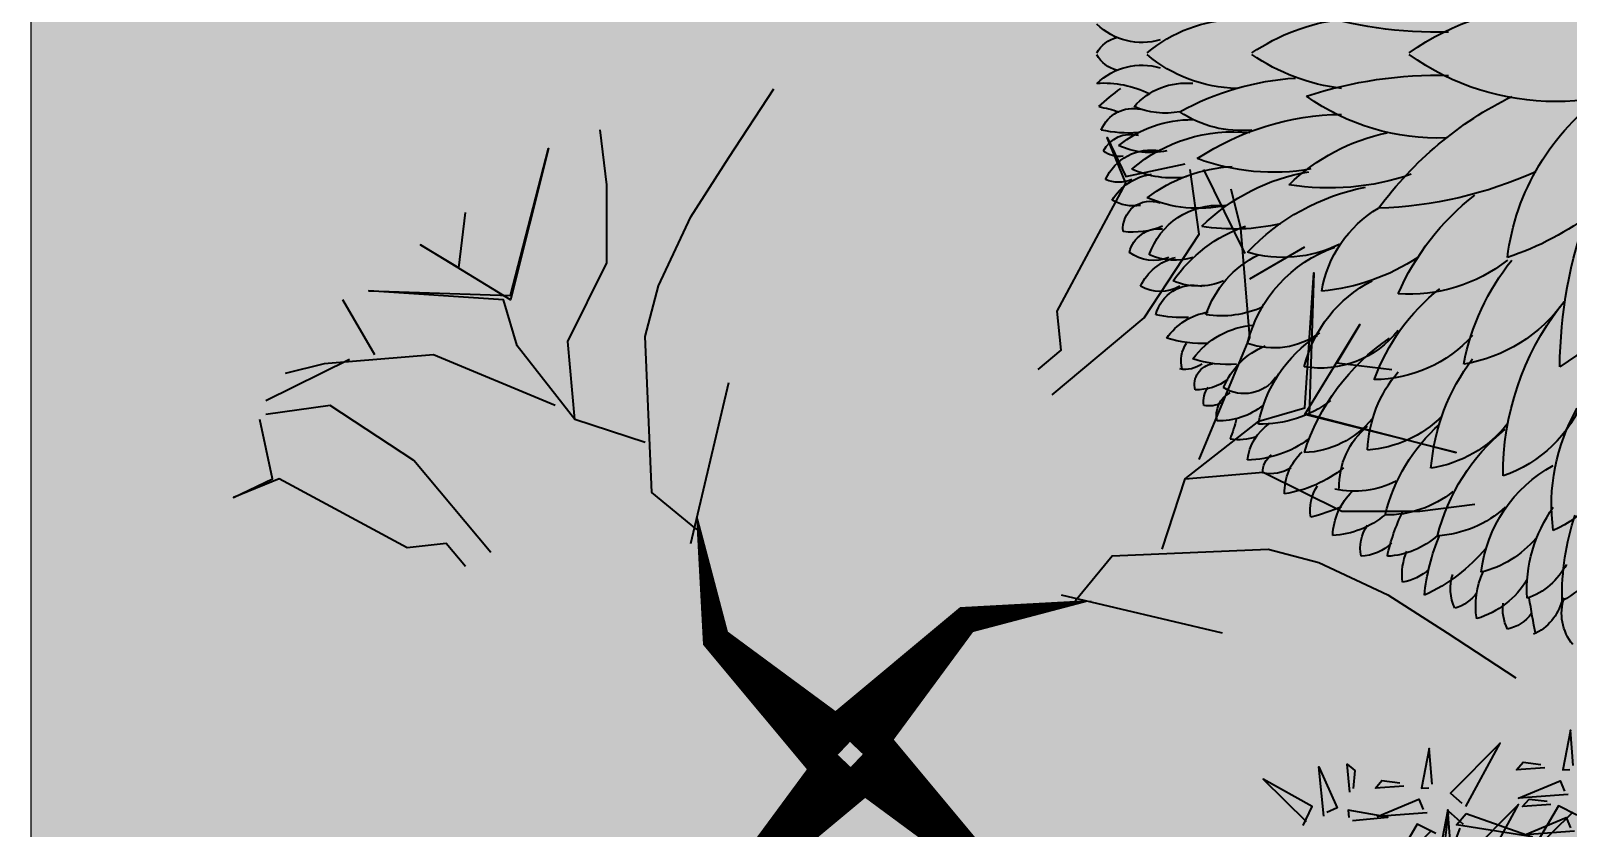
# Model space of a CAD drawing. Header units: millimetres. Extents: x -176651 to 424033, y -469666 to 486614.
# Drawn here: x 220312 to 220899, y 66338 to 66642 of the extents above; entities that cross this region are included whole.
import ezdxf

# ---------------------------------------------------------------- set-up
doc = ezdxf.new("R2010")
doc.units = ezdxf.units.MM
doc.layers.add('1625_West Villa$0$ad-Elevation 10', color=8, linetype='Continuous')
doc.layers.add('1625_West Villa$0$ad-Verandah', color=8, linetype='Continuous')
doc.layers.add('1625_West Villa$0$ad-Landscape', color=8, linetype='Continuous', lineweight=35)

# ---------------------------------------------------------------- blocks, each defined once
blk = doc.blocks.new('1625_West Villa$0$bamboo')
at = {"layer": '1625_West Villa$0$ad-Landscape', "color": 62}
for points in [[(-554.7, -1044.4), (-588.6, -1073.6), (-608.1, -913.7), (-562, -1036)], [(-616.5, -1023.9), (-657.7, -1044.6), (-720.8, -936.9), (-625, -1031.2)], [(-508.9, -948), (-432.5, -1088.4), (-542.8, -977.2), (-517.4, -955.3)], [(-584, -997.8), (-590, -1076.6), (-607, -988.2), (-591.3, -989.4)], [(-302.5, -1064.9), (-343.7, -1085.5), (-406.8, -977.8), (-311, -1072.1)], [(-548.6, -1068.6), (-402.1, -1016.3), (-570.5, -1043.2), (-548.6, -1068.6)], [(-308.2, -1029.1), (-418.5, -1020.8), (-326.4, -1059.4), (-316.7, -1036.4)], [(-911.7, -1042.2), (-891.9, -1083.8), (-1000.8, -1144.6), (-904.6, -1050.8)], [(-801.6, -1052.8), (-723, -1060.4), (-811.7, -1075.7), (-810.2, -1059.9)], [(-866, -1062.5), (-876.5, -1172.5), (-836.1, -1081.2), (-858.9, -1071.1)], [(-635.9, -1070), (-746.1, -1061.7), (-654, -1100.3), (-644.4, -1077.3)], [(-549.8, -1084.4), (-473.4, -1224.8), (-583.8, -1113.5), (-558.3, -1091.7)], [(-360.3, -1088.6), (-423.3, -1083.8), (-408.7, -1100.8), (-368.8, -1095.8)], [(-807.6, -1115.7), (-813.6, -1178.6), (-796.4, -1164.4), (-800.5, -1124.4)], [(-687.9, -1129.5), (-751, -1124.7), (-736.4, -1141.7), (-696.4, -1136.8)], [(-624.9, -1134.2), (-630.9, -1213), (-648, -1124.6), (-632.2, -1125.7)], [(-321.9, -1110.9), (-432.1, -1102.7), (-340, -1141.2), (-330.3, -1118.2)], [(-373.9, -1170.4), (-436.9, -1165.7), (-422.4, -1182.6), (-382.4, -1177.7)], [(-310.9, -1175.1), (-316.9, -1253.9), (-334, -1165.5), (-318.2, -1166.6)]]:
    blk.add_lwpolyline(points, dxfattribs=at)
blk = doc.blocks.new('1625_West Villa$0$A$C7DA81DBD')
at = {"layer": '1625_West Villa$0$ad-Landscape'}
for centre, radius, start, end in [((10.109, 6.928), 7.168, 168.7597, 170.8333), ((2.916, 7.999), 0.358, 14.3796, 65.6782), ((3.602, 8.179), 0.342, 140.1793, 198.6746), ((3.209, 8.125), 0.552, 170.4856, 205.4529), ((2.484, 7.618), 0.625, 31.2577, 73.0883), ((3.19, 8.143), 0.343, 154.8223, 186.1053), ((2.828, 8.025), 0.269, 35.0422, 78.9599), ((2.791, 8.006), 0.311, 153.8191, 198.7871), ((2.422, 7.855), 0.302, 36.3212, 72.6008), ((5.028, 8.053), 1.765, 178.7548, 198.6115), ((2.873, 7.365), 0.824, 23.2196, 61.7797), ((1.799, 6.955), 1.205, 39.6176, 65.5256), ((3.777, 8.207), 1.488, 185.9725, 202.7074), ((4.032, 8.019), 1.016, 176.9811, 215.1502), ((2.86, 7.611), 0.488, 27.4375, 71.1826), ((2.551, 7.906), 0.41, 172.3277, 203.6108), ((2.085, 7.61), 0.356, 46.8629, 80.3692), ((2.519, 7.177), 0.735, 40.3866, 76.092), ((3.664, 8), 0.974, 186.4669, 241.6556), ((2.137, 7.724), 0.289, 169.0778, 214.6406), ((1.84, 7.449), 0.329, 46.2451, 87.6854), ((2.004, 7.199), 0.581, 48.3364, 86.6749), ((3.329, 8.051), 1.32, 191.9389, 206.2186), ((1.621, 7.013), 0.621, 49.7759, 86.9333), ((2.115, 7.651), 0.461, 182.3648, 225.5832), ((3.755, 7.978), 1.408, 194.0868, 230.7518), ((2.347, 6.872), 0.764, 47.3855, 86.8116), ((4.538, 7.416), 1.349, 172.2305, 210.013), ((2.838, 6.81), 0.868, 18.6878, 65.2839), ((1.785, 7.45), 0.289, 169.0778, 214.6406), ((1.197, 6.26), 1.281, 66.1435, 76.2848), ((3.23, 7.78), 1.242, 193.527, 228.3981), ((2.035, 6.759), 0.73, 50.8151, 91.0506), ((1.188, 6.487), 0.863, 51.0238, 81.3872), ((1.689, 7.325), 0.372, 177.6019, 227.961), ((1.808, 6.679), 0.643, 63.0761, 102.3855), ((2.244, 7.287), 0.544, 178.2486, 230.6804), ((1.218, 6.926), 0.274, 57.9754, 101.2662), ((1.314, 7.188), 0.15, 177.4703, 233.8096), ((3.802, 7.277), 1.463, 184.5397, 217.072), ((2.218, 6.324), 0.846, 38.4928, 81.4291), ((4.785, 7.206), 1.936, 179.7315, 217.4115), ((2.546, 6.334), 0.932, 21.0147, 71.0085), ((1.411, 7.142), 0.356, 186.207, 235.7181), ((1.038, 6.345), 0.759, 53.8433, 88.585), ((1.43, 6.407), 0.645, 39.1564, 87.7817), ((2.914, 7.514), 1.53, 197.5905, 235.7456), ((1.841, 6.215), 0.821, 45.1229, 85.9267), ((2.796, 7.069), 0.898, 182.3009, 220.5076), ((0.988, 6.563), 0.399, 70.941, 97.7273), ((-0.468, 6.436), 1.496, 14.5537, 20.4136), ((1.025, 6.792), 0.186, 168.2362, 240.9945), ((0.856, 6.342), 0.488, 50.8294, 91.5989), ((2.076, 7.032), 0.96, 190.8581, 236.5506), ((1.155, 6.057), 0.795, 52.4719, 91.5519), ((0.918, 6.693), 0.17, 170.7137, 216.2765), ((0.789, 6.557), 0.168, 59.8902, 103.1809), ((0.833, 6.576), 0.148, 166.0967, 261.703), ((0.696, 6.233), 0.379, 53.8191, 90.9542), ((1.034, 6.365), 0.273, 35.3989, 122.1552), ((1.376, 6.791), 0.525, 201.8257, 248.0281), ((1.943, 5.613), 0.927, 41.7393, 89.8284), ((3.287, 7.022), 1.425, 199.7331, 231.7721), ((0.621, 6.286), 0.183, 51.1425, 102.0713), ((0.83, 6.411), 0.239, 166.7548, 212.3176), ((0.919, 5.641), 0.793, 85.5663, 108.0123), ((1.139, 6.73), 0.573, 215.7635, 266.3734), ((1.568, 5.764), 0.695, 38.2825, 99.3433), ((2.35, 6.667), 0.921, 193.6684, 242.8823), ((2.387, 5.346), 1.102, 36.0391, 80.2682), ((4.23, 6.754), 1.688, 191.0285, 218.5633), ((2.351, 4.995), 1.708, 20.4746, 58.3718), ((6.505, 6.477), 3.258, 180.4864, 200.1425), ((0.735, 5.473), 0.814, 86.7638, 107.5222), ((1.241, 5.774), 0.544, 53.779, 109.798), ((1.985, 6.512), 0.955, 193.7428, 250.7401), ((0.849, 6.498), 0.437, 214.7848, 261.073), ((0.597, 5.226), 0.879, 87.0026, 102.0734), ((0.677, 6.149), 0.271, 193.6546, 282.449), ((0.873, 5.388), 0.705, 65.6035, 98.753), ((1.454, 6.318), 0.727, 198.6708, 243.797), ((2.19, 4.831), 1.111, 51.6498, 93.9516), ((3.74, 6.643), 1.772, 203.4099, 232.0446), ((0.444, 5.642), 0.279, 60.3623, 119.6377), ((0.641, 6.043), 0.37, 205.3637, 256.0362), ((0.712, 5.441), 0.443, 66.5632, 113.4368), ((1.371, 6.425), 1.015, 214.6416, 251.0624), ((1.43, 4.425), 1.503, 56.8668, 84.3747), ((2.402, 6.056), 0.836, 189.3048, 239.3197), ((0.4, 5.419), 0.285, 68.3546, 126.7162), ((0.437, 5.695), 0.213, 192.8534, 276.0686), ((0.545, 5.275), 0.428, 72.4107, 114.4025), ((0.85, 5.826), 0.508, 198.3657, 274.3629), ((1.308, 4.791), 0.892, 63.9188, 106.3599), ((2.173, 6.693), 1.53, 223.1553, 259.12), ((4.521, 5.887), 1.654, 187.071, 234.8541), ((2.238, 3.734), 2.052, 33.3645, 71.7788), ((0.376, 5.482), 0.193, 174.1867, 290.596), ((0.253, 4.962), 0.544, 67.6458, 97.2834), ((0.965, 4.057), 1.427, 76.9569, 99.2549), ((1.723, 6.473), 1.411, 225.5947, 260.3414), ((0.26, 5.008), 0.314, 81.5933, 119.1651), ((0.714, 4.425), 0.914, 78.0173, 113.3144), ((4.061, 6.873), 2.589, 216.3709, 243.6204), ((1.888, 2.448), 2.891, 65.6741, 88.2579), ((0.437, 5.482), 0.386, 211.1509, 261.8872), ((1.001, 6.11), 1.065, 232.5105, 267.2521), ((1.631, 3.425), 1.771, 71.0687, 99.21), ((0.153, 4.921), 0.235, 66.9546, 113.0454), ((0.379, 5.278), 0.348, 203.9184, 280.7874), ((0.528, 4.448), 0.678, 81.5557, 114.7052), ((1.238, 3.557), 1.529, 80.073, 110.392), ((2.329, 6.193), 1.415, 226.1223, 258.1088), ((0.153, 4.809), 0.166, 79.3544, 130.2832), ((0.955, 5.895), 1.093, 229.5217, 276.1719), ((1.737, 6.553), 1.873, 236.553, 269.3505), ((0.237, 5.034), 0.214, 207.1935, 284.6897), ((0.375, 4.422), 0.526, 77.3912, 114.963), ((0.663, 5.52), 0.803, 230.6141, 270.7898), ((0.222, 3.924), 0.887, 85.5415, 102.4704), ((0.253, 4.876), 0.238, 201.2281, 283.0029), ((1.01, 4.034), 0.76, 84.1206, 124.2254), ((2.39, 3.256), 1.59, 87.8069, 125.3426), ((-0.244, 5.884), 1.285, 281.6372, 288.0005), ((0.483, 4.104), 0.567, 79.894, 113.0436), ((1.521, 6.369), 1.948, 241.1822, 266.2604), ((0.046, 5.194), 0.734, 266.4289, 296.017), ((1.191, 5.881), 1.72, 226.87, 233.5161), ((0.627, 4.946), 0.486, 221.139, 275.5703), ((2.38, 7.288), 2.882, 251.6105, 271.7173), ((3.217, 2.824), 1.766, 54.4662, 125.5338), ((0.317, 4.791), 0.456, 226.0882, 286.2369), ((1.002, 3.489), 1.009, 91.2562, 130.1055), ((1.89, 3.086), 1.423, 97.042, 124.3197), ((0.197, 4.155), 0.224, 105.3109, 151.5664), ((0.197, 4.356), 0.224, 208.4336, 254.6891)]:
    blk.add_arc(centre, radius, start, end, dxfattribs=at)
at = {"layer": '1625_West Villa$0$ad-Landscape', "color": 76}
for centre, radius, start, end in [((1.002, 5.021), 1.009, 229.8945, 268.7438), ((1.89, 5.425), 1.423, 235.6803, 262.958), ((3.217, 5.686), 1.766, 234.4662, 305.5338), ((0.317, 3.72), 0.456, 73.7631, 133.9118), ((2.38, 1.222), 2.882, 88.2827, 108.3895)]:
    blk.add_arc(centre, radius, start, end, dxfattribs=at)
blk = doc.blocks.new('1625_West Villa$0$A$C06C421F0')
at = {"layer": '1625_West Villa$0$ad-Landscape'}
for points in [[(359.91, 366.46, 35.98, 14.39, 0), (421.22, 431.54, 14.39, 0.72, 0), (487.37, 441.94, 0, 0, 0), (448, 441.94, 0, 0, 0), (472.53, 524.19, 0, 0, 0), (467.69, 541.37, 0, 0, 0), (379.6, 599.67, 0, 0, 0), (404.12, 579.33, 0, 0, 0), (359.91, 575.71, 0, 0, 0), (404.12, 579.33, 0, 0, 0), (467.69, 541.37, 0, 0, 0), (433.48, 648.03, 0, 0, 0), (482.53, 692.32, 0, 0, 0), (430.9, 648.03, 0, 0, 0), (418.64, 692.32, 0, 0, 0), (426.06, 713.11, 0, 0, 0), (413.8, 692.32, 0, 0, 0), (372.17, 716.27, 0, 0, 0), (413.8, 692.32, 0, 0, 0), (323.13, 719.89, 0, 0, 0)], [(353.42, 359.91, 35.98, 14.39, 0), (288.34, 421.22, 14.39, 0.72, 0), (277.95, 487.37, 0, 0, 0), (277.95, 448, 0, 0, 0), (195.69, 472.53, 0, 0, 0), (178.52, 467.69, 0, 0, 0), (120.22, 379.6, 0, 0, 0), (140.56, 404.12, 0, 0, 0), (144.17, 359.91, 0, 0, 0), (140.56, 404.12, 0, 0, 0), (178.52, 467.69, 0, 0, 0), (71.86, 433.48, 0, 0, 0), (27.57, 482.53, 0, 0, 0), (71.86, 430.9, 0, 0, 0), (27.57, 418.64, 0, 0, 0), (6.78, 426.06, 0, 0, 0), (27.57, 413.8, 0, 0, 0), (3.62, 372.17, 0, 0, 0), (27.57, 413.8, 0, 0, 0), (0, 323.13, 0, 0, 0)], [(366.46, 359.97, 35.98, 14.39, 0), (431.54, 298.66, 14.39, 0.72, 0), (441.94, 232.52, 0, 0, 0), (441.94, 271.88, 0, 0, 0), (524.19, 247.36, 0, 0, 0), (541.37, 252.2, 0, 0, 0), (599.67, 340.29, 0, 0, 0), (579.33, 315.77, 0, 0, 0), (575.71, 359.97, 0, 0, 0), (579.33, 315.77, 0, 0, 0), (541.37, 252.2, 0, 0, 0), (648.03, 286.4, 0, 0, 0), (692.32, 237.36, 0, 0, 0), (648.03, 288.98, 0, 0, 0), (692.32, 301.25, 0, 0, 0), (713.11, 293.82, 0, 0, 0), (692.32, 306.09, 0, 0, 0), (716.27, 347.71, 0, 0, 0), (692.32, 306.09, 0, 0, 0), (719.89, 396.76, 0, 0, 0)], [(359.97, 353.42, 35.98, 14.39, 0), (298.66, 288.34, 14.39, 0.72, 0), (232.52, 277.95, 0, 0, 0), (271.88, 277.95, 0, 0, 0), (247.36, 195.69, 0, 0, 0), (252.2, 178.52, 0, 0, 0), (340.29, 120.22, 0, 0, 0), (315.77, 140.56, 0, 0, 0), (359.97, 144.17, 0, 0, 0), (315.77, 140.56, 0, 0, 0), (252.2, 178.52, 0, 0, 0), (286.4, 71.86, 0, 0, 0), (237.36, 27.57, 0, 0, 0), (288.98, 71.86, 0, 0, 0), (301.25, 27.57, 0, 0, 0), (293.82, 6.78, 0, 0, 0), (306.09, 27.57, 0, 0, 0), (347.71, 3.62, 0, 0, 0), (306.09, 27.57, 0, 0, 0), (396.76, 0, 0, 0, 0)]]:
    blk.add_lwpolyline(points, format="xyseb", dxfattribs=at)
for points in [[(277.95, 479.95), (253.99, 499.63), (250.38, 582.88), (257.61, 609.99), (274.78, 646.77), (295.12, 678.39), (319.07, 715.18)], [(250.38, 526.41), (212.87, 538.67), (209.25, 580.3), (230.04, 622.25), (230.04, 663.87), (226.43, 693.24)], [(212.87, 538.67), (182.13, 578.04), (174.9, 602.56), (103.04, 607.4), (178.52, 604.82), (198.86, 683.23), (178.52, 602.56), (130.61, 631.93), (150.95, 619.67), (154.57, 649.03)], [(460.26, 565.32), (472.53, 575.71), (470.27, 596.5), (507.05, 664.75), (497.05, 689.15), (507.05, 668.36), (538.67, 675.14)], [(467.69, 551.76), (516.73, 592.89), (546.1, 637.63), (541.26, 671.98)], [(570.62, 627.24), (548.68, 671.98)], [(546.1, 517.41), (573.2, 582.49), (568.36, 640.79), (563.2, 661.58)], [(573.2, 613.68), (602.56, 630.85)], [(538.67, 507.02), (578.04, 537.75), (602.56, 544.98), (607.4, 616.84), (604.82, 541.37), (683.23, 521.03), (602.56, 541.37), (631.93, 589.27), (619.67, 568.94), (649.03, 565.32)], [(106.21, 573.2), (89.03, 602.56)], [(92.65, 570.62), (47.91, 548.68)], [(202.47, 546.1), (137.39, 573.2), (79.09, 568.36), (58.3, 563.2)], [(274.78, 472.53), (295.12, 558.36)], [(168.12, 467.69), (127, 516.73), (82.25, 546.1), (47.91, 541.26)], [(154.57, 460.26), (144.17, 472.53), (123.38, 470.27), (55.14, 507.05), (30.73, 497.05), (51.52, 507.05), (44.74, 538.67)], [(526.41, 469.51), (538.67, 507.02), (580.3, 510.63), (622.25, 489.84), (663.87, 489.84), (693.24, 493.46)], [(479.95, 441.94), (499.63, 465.89), (582.88, 469.51), (609.99, 462.28), (646.77, 445.1), (678.39, 424.76), (715.18, 400.81)], [(472.53, 445.1), (558.36, 424.76)]]:
    blk.add_lwpolyline(points, dxfattribs=at)
blk = doc.blocks.new('1625_West Villa$0$zw$6CCD')
at = {"transparency": 33554559}
h = blk.add_hatch(color=256, dxfattribs=at)
h.dxf.hatch_style = 1
h.set_gradient(color1=(153, 204, 0), color2=(63, 127, 0), name='INVSPHERICAL')
h.paths.add_polyline_path([(-2430, 0), (-2430, -3295), (-1520, -3295), (-1520, 0)])
h = blk.add_hatch(dxfattribs=at)
h.set_pattern_fill('GRASS', color=74, angle=360)
h.set_pattern_definition([(90, (-2430, 0), (-17.96051, 17.96051), [4.7625, -31.15852]), (45, (-2430, 0), (-17.96051, 17.96051), [4.7625, -20.6375]), (135, (-2430, 0), (-17.96051, -17.96051), [4.7625, -20.6375])])
h.paths.add_polyline_path([(-2430, 0), (-2430, -3295), (-1520, -3295), (-1520, 0)])
at = {"layer": '1625_West Villa$0$ad-Elevation 10'}
blk.add_lwpolyline([(-2430, 0), (-2430, -3295), (-1520, -3295), (-1520, 0)], close=True, dxfattribs=at)
at = {"xscale": -54.36482949885722, "yscale": 54.3648294988572, "zscale": 54.36482949885722, "rotation": 179.9999999999999}
blk.add_blockref('1625_West Villa$0$A$C7DA81DBD', (-2023.49, -59.89), dxfattribs=at)
at = {"layer": '1625_West Villa$0$ad-Landscape', "xscale": 0.7144563243118911, "yscale": 0.7144563243118911, "zscale": 0.7144563243118911, "rotation": 359.9999999999999}
blk.add_blockref('1625_West Villa$0$A$C06C421F0', (-2374.65, -815.49), dxfattribs=at)
at = {"layer": '1625_West Villa$0$ad-Landscape', "linetype": 'Continuous', "xscale": -0.171360081536486, "yscale": 0.1713600815364859, "zscale": 0.171360081536486, "rotation": 179.9999999999999}
blk.add_blockref('1625_West Villa$0$bamboo', (-1788.6, -763.94), dxfattribs=at)
blk = doc.blocks.new('1625_West Villa')
at = {"layer": '1625_West Villa$0$ad-Verandah'}
blk.add_blockref('1625_West Villa$0$zw$6CCD', (0, 13620), dxfattribs=at)
blk = doc.blocks.new("All Plot's Villa Plans")
at = {"ltscale": 5}
blk.add_blockref('1625_West Villa', (222742.28, 53304.9), dxfattribs=at)

msp = doc.modelspace()

# ---------------------------------------------------------------- block references
at = {"ltscale": 5}
msp.add_blockref("All Plot's Villa Plans", (0, 0), dxfattribs=at)

doc.saveas('drawing.dxf')
